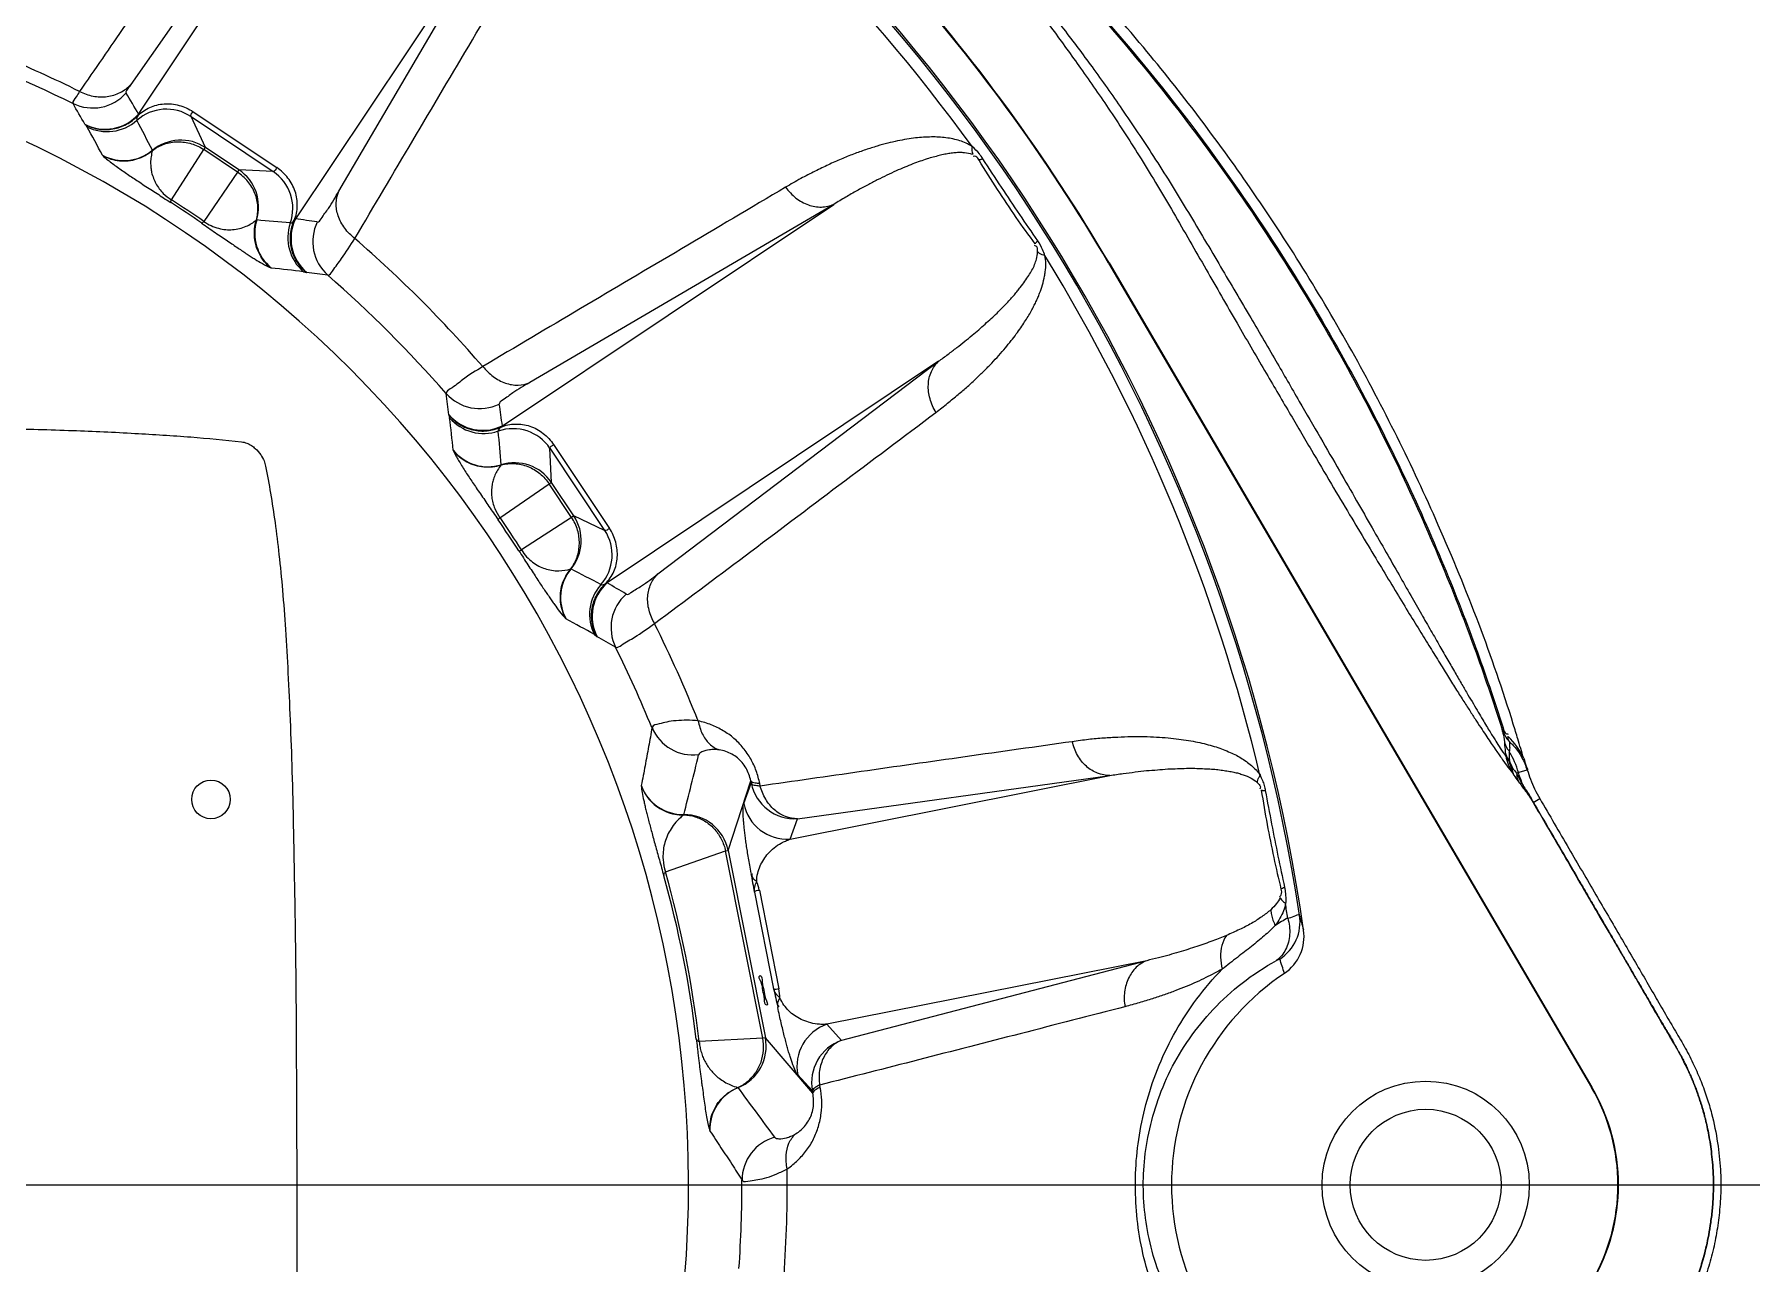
# Model space of a CAD drawing. Header units: millimetres. Extents: x 100 to 940, y 100 to 694.
# Drawn here: x 367.233 to 368.266, y 537.411 to 538.15 of the extents above; entities that cross this region are included whole.
import ezdxf

# ---------------------------------------------------------------- set-up
doc = ezdxf.new("R2010")
doc.units = ezdxf.units.MM
doc.linetypes.add('CENTER', pattern=[2, 1.25, -0.25, 0.25, -0.25])
doc.layers.add('CL', color=1, linetype='CENTER', lineweight=9)
doc.layers.add('OUTLINE', color=6, linetype='Continuous', lineweight=9)

msp = doc.modelspace()

# ---------------------------------------------------------------- linework, layer by layer
at = {"color": 9, "linetype": 'Continuous'}
for p, q in [((367.2958, 538.1019), (367.43, 538.3027)), ((367.376, 538.2409), (367.2911, 538.1196)), ((367.5232, 538.2381), (367.3901, 538.0389)), ((367.4162, 538.0555), (367.5232, 538.2381)), ((367.2958, 538.1019), (367.2953, 538.1009)), ((367.336, 538.0818), (367.3273, 538.1004)), ((367.3273, 538.1004), (367.3767, 538.0674)), ((367.3285, 538.1033), (367.3789, 538.0697)), ((367.2635, 538.0958), (367.2637, 538.0955)), ((367.2637, 538.0955), (367.264, 538.0951)), ((367.264, 538.0951), (367.2642, 538.0948)), ((367.3041, 538.0801), (367.3041, 538.08)), ((367.3155, 538.0504), (367.3351, 538.0805)), ((367.3351, 538.0805), (367.336, 538.0818)), ((367.3552, 538.067), (367.3351, 538.0805)), ((367.3561, 538.0684), (367.336, 538.0818)), ((367.3552, 538.067), (367.335, 538.0374)), ((367.3561, 538.0684), (367.3552, 538.067)), ((367.3767, 538.0674), (367.3561, 538.0684)), ((367.5145, 537.9145), (367.7137, 538.0476)), ((367.7137, 538.0476), (367.5311, 537.9406)), ((367.3666, 538.0382), (367.3668, 538.0382)), ((367.3894, 538.0381), (367.3901, 538.0389)), ((367.396, 538.0069), (367.3965, 538.0067)), ((367.3965, 538.0067), (367.3968, 538.0067)), ((367.879, 538.0123), (368.1694, 537.5169)), ((367.7767, 537.9533), (367.5775, 537.8201)), ((367.608, 537.8255), (367.7767, 537.9533)), ((367.4823, 537.9212), (367.4824, 537.9209)), ((367.4824, 537.9209), (367.4825, 537.9203)), ((367.4825, 537.9203), (367.4826, 537.92)), ((367.5145, 537.9145), (367.5137, 537.9138)), ((367.5431, 537.901), (367.576, 537.8517)), ((367.544, 537.8805), (367.5431, 537.901)), ((367.5453, 537.9032), (367.5789, 537.8529)), ((367.5138, 537.8911), (367.5138, 537.891)), ((367.513, 537.8593), (367.5427, 537.8796)), ((367.5427, 537.8796), (367.544, 537.8805)), ((367.5561, 537.8595), (367.5427, 537.8796)), ((367.5574, 537.8604), (367.544, 537.8805)), ((367.5561, 537.8595), (367.526, 537.8399)), ((367.5574, 537.8604), (367.5561, 537.8595)), ((367.576, 537.8517), (367.5574, 537.8604)), ((367.5556, 537.8285), (367.5557, 537.8285)), ((367.5765, 537.8197), (367.5775, 537.8201)), ((367.5707, 537.7883), (367.5711, 537.788)), ((367.5711, 537.788), (367.5714, 537.7878)), ((368.1153, 537.7327), (368.1161, 537.733)), ((368.1177, 537.7169), (368.1178, 537.716)), ((367.6875, 537.6661), (367.8798, 537.7044)), ((367.692, 537.6784), (367.8798, 537.7044)), ((368.1199, 537.7132), (368.1199, 537.7126)), ((368.1211, 537.7098), (368.1217, 537.709)), ((368.1219, 537.7059), (368.1227, 537.7046)), ((368.1305, 537.7076), (368.1242, 537.7058)), ((367.6503, 537.6594), (367.6638, 537.7012)), ((367.6596, 537.6875), (367.664, 537.6998)), ((367.664, 537.6998), (367.6638, 537.7012)), ((367.6694, 537.6982), (367.6692, 537.6995)), ((368.1342, 537.6881), (368.1382, 537.6905)), ((367.6236, 537.6809), (367.6236, 537.6807)), ((367.6875, 537.6661), (367.692, 537.6784)), ((367.6126, 537.6464), (367.6487, 537.6591)), ((367.6487, 537.6591), (367.6503, 537.6594)), ((367.6711, 537.5465), (367.6487, 537.6591)), ((367.6503, 537.6594), (367.6726, 537.5468)), ((367.6661, 537.6343), (367.6776, 537.5761)), ((367.669, 537.6355), (367.6808, 537.5761)), ((367.9019, 537.5931), (367.7096, 537.5549)), ((367.9019, 537.5931), (367.7184, 537.5452)), ((367.7184, 537.5452), (367.7096, 537.5549)), ((367.6711, 537.5465), (367.6329, 537.5445)), ((367.6726, 537.5468), (367.6711, 537.5465)), ((367.7011, 537.5134), (367.6726, 537.5468)), ((367.7009, 537.5148), (367.6921, 537.5244)), ((367.7055, 537.517), (367.7052, 537.5183)), ((367.6561, 537.5169), (367.6562, 537.5168)), ((367.7011, 537.5134), (367.7009, 537.5148)), ((366.934, 537.4584), (367.4684, 537.4584))]:
    msp.add_line(p, q, dxfattribs=at)
at = {"color": 7, "linetype": 'Continuous'}
msp.add_line((367.8793, 538.0124), (368.1696, 537.517), dxfattribs=at)
at = {"color": 9, "linetype": 'Continuous'}
for points in [[(367.2642, 538.0948), (367.2643, 538.0946), (367.2644, 538.0945), (367.2645, 538.0944), (367.2646, 538.0942)], [(367.2741, 538.0771), (367.2741, 538.0771), (367.2741, 538.0771), (367.2741, 538.077), (367.2742, 538.077), (367.2742, 538.077), (367.2742, 538.0769)], [(367.8034, 538.075), (367.8031, 538.0749), (367.8029, 538.0748), (367.8026, 538.0747), (367.8023, 538.0746), (367.8021, 538.0745), (367.8018, 538.0744), (367.8016, 538.0743), (367.8014, 538.0743), (367.8011, 538.0742)], [(367.315, 538.0488), (367.315, 538.0489), (367.315, 538.049), (367.315, 538.0491), (367.315, 538.0492), (367.3151, 538.0494), (367.3152, 538.0496), (367.3153, 538.0498), (367.3154, 538.0501), (367.3155, 538.0504)], [(367.3337, 538.0363), (367.3338, 538.0363), (367.3339, 538.0364), (367.334, 538.0364), (367.3341, 538.0365), (367.3342, 538.0366), (367.3344, 538.0368), (367.3346, 538.037), (367.3348, 538.0372), (367.335, 538.0374)], [(367.8364, 538.0257), (367.8361, 538.0255), (367.8359, 538.0252), (367.8358, 538.025), (367.8356, 538.0248), (367.8354, 538.0246), (367.8352, 538.0244), (367.8351, 538.0242), (367.8349, 538.024), (367.8348, 538.0239)], [(367.3753, 538.0094), (367.3753, 538.0094), (367.3754, 538.0094), (367.3754, 538.0094), (367.3754, 538.0094), (367.3755, 538.0093), (367.3755, 538.0093)], [(367.395, 538.0071), (367.3951, 538.0071), (367.3953, 538.007), (367.3955, 538.007), (367.3956, 538.007), (367.396, 538.0069)], [(367.4826, 537.92), (367.4826, 537.9198), (367.4827, 537.9197), (367.4827, 537.9195), (367.4827, 537.9194)], [(367.485, 537.8999), (367.485, 537.8999), (367.485, 537.8998), (367.485, 537.8998), (367.485, 537.8998), (367.485, 537.8997), (367.485, 537.8997)], [(367.5119, 537.8581), (367.5119, 537.8582), (367.512, 537.8582), (367.512, 537.8583), (367.5121, 537.8585), (367.5123, 537.8586), (367.5124, 537.8588), (367.5126, 537.8589), (367.5128, 537.8591), (367.513, 537.8593)], [(367.5244, 537.8394), (367.5245, 537.8394), (367.5246, 537.8394), (367.5247, 537.8394), (367.5249, 537.8394), (367.525, 537.8395), (367.5252, 537.8396), (367.5255, 537.8397), (367.5257, 537.8398), (367.526, 537.8399)], [(367.5526, 537.7986), (367.5526, 537.7986), (367.5526, 537.7985), (367.5527, 537.7985), (367.5527, 537.7985), (367.5527, 537.7985), (367.5527, 537.7985)], [(367.5699, 537.7889), (367.57, 537.7889), (367.5701, 537.7888), (367.5703, 537.7887), (367.5704, 537.7886), (367.5707, 537.7883)], [(367.598, 537.6984), (367.598, 537.6984), (367.598, 537.6984), (367.598, 537.6983), (367.598, 537.6983), (367.598, 537.6982), (367.598, 537.6982)], [(367.9708, 537.6955), (367.971, 537.6955), (367.9713, 537.6955), (367.9715, 537.6954), (367.9718, 537.6954), (367.972, 537.6954), (367.9723, 537.6954), (367.9726, 537.6954), (367.9729, 537.6954), (367.9732, 537.6953)], [(367.6115, 537.6442), (367.6115, 537.6444), (367.6115, 537.6446), (367.6116, 537.6448), (367.6117, 537.6451), (367.6118, 537.6453), (367.612, 537.6456), (367.6122, 537.6458), (367.6124, 537.6461), (367.6126, 537.6464)], [(367.9826, 537.6361), (367.9828, 537.6362), (367.983, 537.6364), (367.9832, 537.6365), (367.9835, 537.6366), (367.9837, 537.6367), (367.9839, 537.6368), (367.9842, 537.637), (367.9845, 537.6371), (367.9848, 537.6372)], [(367.9799, 537.5932), (367.9803, 537.5935), (367.9806, 537.5936), (367.9809, 537.5938), (367.9812, 537.5939), (367.9814, 537.594), (367.9816, 537.5941), (367.9817, 537.5941), (367.9818, 537.5941), (367.9819, 537.5941)], [(367.631, 537.5461), (367.6311, 537.5459), (367.6312, 537.5457), (367.6314, 537.5455), (367.6315, 537.5453), (367.6317, 537.5451), (367.632, 537.545), (367.6323, 537.5448), (367.6326, 537.5446), (367.6329, 537.5445)], [(367.6392, 537.491), (367.6392, 537.4909), (367.6392, 537.4909), (367.6392, 537.4908), (367.6392, 537.4908), (367.6393, 537.4908), (367.6393, 537.4907)]]:
    msp.add_lwpolyline(points, dxfattribs=at)
for centre, radius in [((367.3393, 537.69), 0.0116), ((368.0696, 537.4584), 0.0623), ((368.0696, 537.4584), 0.0454)]:
    msp.add_circle(centre, radius, dxfattribs=at)
for centre, radius, start, end in [((366.934, 537.4584), 1.0721, 8.6965, 56.292), ((366.934, 537.4584), 1.0732, 8.2014, 55.9162), ((366.934, 537.4584), 1.0648, 35.8707, 54.1293), ((366.934, 537.4584), 1.0953, 30.3738, 41.9879), ((366.934, 537.4584), 0.7253, 63.616, 67.6153), ((366.934, 537.4584), 0.7336, 63.5983, 67.6479), ((367.2682, 538.1322), 0.0267, 243.7227, 318.6378), ((366.3639, 537.59), 1.032, 29.347, 30.1416), ((366.3725, 537.5623), 1.0694, 30.3011, 31.0879), ((367.2757, 538.1195), 0.0267, 242.7749, 318.6354), ((367.2769, 538.118), 0.0267, 242.6393, 311.8319), ((367.3125, 538.0781), 0.0267, 56.3647, 131.8144), ((365.3621, 537.0787), 2.185, 27.2778, 27.8105), ((366.934, 537.4584), 0.6924, 274.0885, 66.6837), ((366.3792, 537.5909), 1.0185, 28.518, 29.6208), ((367.3212, 538.0595), 0.0267, 56.3637, 129.8991), ((367.2869, 538.1006), 0.0267, 241.3136, 309.9128), ((367.3412, 538.0462), 0.0267, 342.6009, 56.1364), ((367.3618, 538.0452), 0.0267, 340.6856, 56.1353), ((366.9666, 537.5071), 0.6441, 55.248, 57.252), ((366.9527, 537.4863), 0.6707, 55.2511, 57.2489), ((367.3923, 538.0302), 0.0267, 162.5873, 231.1878), ((367.1826, 535.8363), 2.2096, 84.6925, 85.2192), ((367.4122, 538.0275), 0.0267, 160.6669, 229.8605), ((367.4141, 538.0271), 0.0267, 153.8646, 229.7252), ((367.245, 536.9797), 1.0691, 81.4906, 82.199), ((367.4272, 538.0252), 0.0267, 153.8641, 228.8722), ((366.934, 537.4584), 0.7518, 40.8502, 49.1498), ((366.934, 537.4584), 1.0648, 13.3713, 31.6293), ((367.2677, 536.9871), 1.0279, 82.8842, 83.9769), ((367.2738, 536.9822), 1.0318, 82.4377, 83.1531), ((366.934, 537.4584), 0.7245, 41.0216, 48.9784), ((367.5008, 537.9516), 0.0267, 221.1285, 296.1376), ((366.4579, 537.7982), 1.0318, 6.8469, 7.5623), ((367.5027, 537.9385), 0.0267, 220.2749, 296.1354), ((366.4553, 537.7694), 1.0691, 7.801, 8.5094), ((366.4721, 537.7931), 1.0185, 6.018, 7.1208), ((367.5032, 537.9366), 0.0267, 220.1393, 289.3319), ((367.5209, 537.8861), 0.0267, 33.8647, 109.3144), ((365.3364, 537.7091), 2.185, 4.7778, 5.3105), ((367.5058, 537.9166), 0.0267, 218.8136, 287.4128), ((367.5218, 537.8656), 0.0267, 33.8637, 107.3991), ((366.962, 537.4771), 0.6707, 32.7511, 34.7489), ((367.5352, 537.8456), 0.0267, 320.1009, 33.6364), ((366.9827, 537.4909), 0.6441, 32.748, 34.752), ((367.5538, 537.8369), 0.0267, 318.1856, 33.6353), ((367.5762, 537.8113), 0.0267, 140.0873, 208.6878), ((366.5429, 535.8647), 2.2096, 62.1925, 62.7192), ((367.5936, 537.8012), 0.0267, 138.1669, 207.3605), ((367.5952, 537.8001), 0.0267, 131.3646, 207.2252), ((367.0381, 536.8971), 1.0691, 58.9906, 59.699), ((367.6065, 537.7933), 0.0267, 131.3641, 206.3722), ((367.0619, 536.8954), 1.0279, 60.3842, 61.4769), ((367.0657, 536.8885), 1.0318, 59.9377, 60.6531), ((366.934, 537.4584), 0.7518, 21.7601, 26.6498), ((366.934, 537.4584), 0.7245, 22.2854, 26.4784), ((367.6292, 537.7434), 0.0267, 202.3994, 277.0866), ((368.0894, 537.6963), 0.0433, 25.3154, 46.6484), ((368.0958, 537.698), 0.036, 45.8905, 47.9479), ((364.7562, 538.4102), 2.9587, 345.7284, 346.4463), ((368.0779, 537.6926), 0.0468, 20.5392, 26.1533), ((367.6231, 537.7076), 0.0267, 199.9914, 271.0359), ((367.6903, 537.7051), 0.0267, 191.368, 273.6186), ((368.1481, 537.7051), 0.0211, 198.521, 208.0643), ((367.6858, 537.6928), 0.0267, 191.3679, 273.6186), ((367.624, 537.6541), 0.0267, 11.3791, 91.0115), ((366.9915, 537.4698), 0.6441, 6.7949, 15.7051), ((366.9669, 537.465), 0.6707, 6.809, 15.6909), ((371.7121, 538.3764), 4.1136, 190.2337, 190.3938), ((367.6409, 537.6299), 0.0286, 11.2442, 22.2028), ((366.934, 537.4584), 1.0648, 8.6598, 9.1293), ((368.077, 537.4626), 0.1804, 120.0276, 122.8213), ((367.9674, 537.6165), 0.0267, 302.819, 8.6499), ((367.0592, 537.3564), 0.9712, 15.2284, 15.7793), ((366.0979, 536.9731), 1.9837, 17.9822, 18.244), ((368.0696, 537.4584), 0.1528, 123.7609, 236.2391), ((371.6829, 538.4352), 4.0963, 192.1057, 192.2665), ((367.6527, 537.5705), 0.0286, 0.2972, 11.2558), ((367.7183, 537.5296), 0.0267, 108.8814, 191.1321), ((367.6464, 537.5417), 0.0267, 291.4885, 11.1209), ((367.7271, 537.5199), 0.0267, 108.8813, 191.132), ((367.666, 537.4919), 0.0267, 111.464, 182.5087), ((365.2862, 535.7457), 2.9587, 36.0537, 36.7716), ((368.0696, 537.4584), 0.1156, 329.6262, 30.3738), ((367.6853, 537.4612), 0.0267, 105.4132, 180.0991), ((366.934, 537.4584), 0.7518, 355.8502, 0.7399), ((366.934, 537.4584), 0.7245, 356.0216, 0.2146)]:
    msp.add_arc(centre, radius, start, end, dxfattribs=at)
at = {"color": 7, "linetype": 'Continuous'}
for centre, radius, start, end in [((366.934, 537.4584), 1.0956, 30.3738, 41.9869), ((368.1383, 537.7131), 0.00885, 212.1591, 215.9755), ((367.9698, 537.6077), 0.0267, 303.7892, 8.2269), ((368.0696, 537.4584), 0.1159, 329.6262, 30.3738)]:
    msp.add_arc(centre, radius, start, end, dxfattribs=at)
at = {"color": 9, "linetype": 'Continuous'}
for points, start_tangent, end_tangent in [([(367.746, 538.2733), (367.7563, 538.2628), (367.7675, 538.2513), (367.7794, 538.2387), (367.7922, 538.2247), (367.8058, 538.2094), (367.8202, 538.1924), (367.8356, 538.1737), (367.8519, 538.153), (367.869, 538.1302), (367.887, 538.1048), (367.906, 538.0764), (367.9257, 538.0448), (367.9452, 538.012), (367.9634, 537.9811), (367.9795, 537.9536), (367.9936, 537.9292), (368.0063, 537.9073), (368.0178, 537.8874), (368.0281, 537.8695), (368.0374, 537.8532), (368.0459, 537.8384), (368.0536, 537.8249), (368.0606, 537.8126), (368.067, 537.8014), (368.0728, 537.7913), (368.0782, 537.782), (368.083, 537.7736), (368.0874, 537.766), (368.0914, 537.7591), (368.095, 537.7529), (368.0983, 537.7474), (368.1012, 537.7424), (368.1039, 537.7379), (368.1062, 537.734), (368.1083, 537.7306), (368.1101, 537.7276), (368.1117, 537.7251), (368.1144, 537.7208), (368.1178, 537.716)], (0.708291, -0.70592), (0.598403, -0.801195)), ([(367.7443, 538.2716), (367.7512, 538.2644), (367.7621, 538.2527), (367.7739, 538.2398), (367.7865, 538.2257), (367.7999, 538.21), (367.8141, 538.1928), (367.8293, 538.1738), (367.8453, 538.1527), (367.8621, 538.1294), (367.8799, 538.1037), (367.8985, 538.0749), (367.9179, 538.0426), (367.9376, 538.0085), (367.9562, 537.9762), (367.9728, 537.9477), (367.9876, 537.9225), (368.0009, 537.8999), (368.0129, 537.8795), (368.0239, 537.8611), (368.0339, 537.8444), (368.043, 537.8293), (368.0513, 537.8156), (368.0589, 537.803), (368.0659, 537.7917), (368.0723, 537.7813), (368.0781, 537.7719), (368.0834, 537.7634), (368.0882, 537.7557), (368.0926, 537.7488), (368.0966, 537.7426), (368.1002, 537.737), (368.1035, 537.732), (368.1064, 537.7276), (368.109, 537.7237), (368.1113, 537.7203), (368.1133, 537.7174), (368.1151, 537.7149), (368.1182, 537.7106), (368.1219, 537.7059)], (0.693821, -0.720148), (0.66531, -0.746567)), ([(367.3447, 538.2371), (367.3159, 538.1957), (367.2877, 538.1552), (367.2603, 538.1155)], (-0.570577, -0.821244), (-0.569735, -0.821829)), ([(367.8115, 538.2267), (367.8814, 538.1524), (367.9386, 538.0806), (367.9849, 538.0128), (368.0226, 537.9491), (368.0534, 537.8892), (368.0784, 537.8333), (368.0988, 537.7813), (368.1153, 537.7327)], (0.716492, -0.697595), (0.302729, -0.953077)), ([(367.812, 538.2273), (367.882, 538.1529), (367.9393, 538.0811), (367.9856, 538.0132), (368.0233, 537.9495), (368.0541, 537.8896), (368.0792, 537.8336), (368.0996, 537.7816), (368.1161, 537.733)], (0.716484, -0.697604), (0.302729, -0.953077)), ([(367.4258, 538.0271), (367.4606, 538.0859), (367.4965, 538.1465), (367.5335, 538.2092)], (0.50975, 0.860323), (0.508514, 0.861054)), ([(367.2603, 538.1155), (367.2684, 538.1127), (367.2769, 538.1124), (367.2847, 538.1148), (367.2911, 538.1196)], (0.883364, -0.468687), (0.678391, 0.734701)), ([(367.2911, 538.1196), (367.2896, 538.1174), (367.2883, 538.1145)], (-0.573614, -0.819126), (0.51635, -0.856378)), ([(367.2603, 538.1155), (367.2583, 538.1123), (367.2564, 538.1082)], (-0.533671, -0.845692), (0.345771, -0.938319)), ([(367.2953, 538.1009), (367.3025, 538.1058), (367.3111, 538.108), (367.3201, 538.1071), (367.3285, 538.1033)], (0.704287, 0.709916), (0.83147, -0.55557)), ([(367.2637, 538.0955), (367.2718, 538.0928), (367.2804, 538.0929), (367.2885, 538.0957), (367.2953, 538.1009)], (0.888966, -0.457973), (0.686654, 0.726985)), ([(367.2953, 538.1009), (367.2947, 538.0981)], (-0.412268, -0.911063), (0.465607, -0.884991)), ([(367.3273, 538.1004), (367.3285, 538.1033)], (-0.58207, 0.813138), (0.555689, 0.83139)), ([(367.7969, 538.0824), (367.7933, 538.0844), (367.7895, 538.0858), (367.7854, 538.0869), (367.7812, 538.0876), (367.7769, 538.088), (367.7724, 538.0881), (367.7677, 538.0879), (367.7629, 538.0875), (367.7577, 538.0868), (367.7521, 538.0857), (367.7462, 538.0844), (367.7398, 538.0826), (367.7329, 538.0804), (367.7256, 538.0778), (367.7182, 538.0748), (367.7105, 538.0714), (367.7025, 538.0675), (367.6939, 538.0631), (367.6848, 538.0579)], (-0.8382, 0.545363), (-0.861051, -0.508518)), ([(367.2742, 538.0769), (367.2843, 538.0738), (367.2948, 538.0749), (367.3041, 538.08)], (0.877663, -0.479279), (0.766186, 0.642618)), ([(367.2742, 538.0769), (367.2774, 538.0742), (367.2801, 538.0721), (367.2831, 538.07), (367.2861, 538.0678), (367.2892, 538.0657), (367.2923, 538.0636), (367.2956, 538.0615), (367.2992, 538.059), (367.3031, 538.0565), (367.3069, 538.0541), (367.3108, 538.0515), (367.315, 538.0488)], (0.702905, -0.711283), (0.84103, -0.540989)), ([(367.3041, 538.08), (367.3033, 538.0762), (367.303, 538.0728), (367.3032, 538.0696), (367.3036, 538.0668), (367.3048, 538.0632), (367.3062, 538.0601), (367.3082, 538.057), (367.3106, 538.0542), (367.3155, 538.0504)], (-0.280799, -0.959767), (0.849574, -0.527469)), ([(367.3041, 538.08), (367.3112, 538.0838), (367.3193, 538.0852), (367.3275, 538.084), (367.3351, 538.0805)], (0.789774, 0.613398), (0.832182, -0.554503)), ([(367.7971, 538.0775), (367.7923, 538.0786), (367.7896, 538.0787), (367.7867, 538.0786), (367.7836, 538.0782), (367.7805, 538.0777), (367.7771, 538.0769), (367.7736, 538.076), (367.7698, 538.0749), (367.7657, 538.0735), (367.7612, 538.0719), (367.7564, 538.0699), (367.7512, 538.0677), (367.7457, 538.0651), (367.7399, 538.0623), (367.734, 538.0592), (367.7277, 538.0558), (367.7209, 538.0519), (367.7137, 538.0476)], (-0.921749, 0.387787), (-0.85111, -0.524988)), ([(367.7969, 538.0824), (367.7969, 538.079), (367.7974, 538.0777)], (-0.094072, -0.995565), (0.511803, -0.859103)), ([(367.8034, 538.075), (367.8013, 538.0779), (367.7969, 538.0824)], (-0.541307, 0.840825), (-0.752275, 0.65885)), ([(367.8011, 538.0742), (367.7992, 538.0763), (367.7975, 538.0764)], (-0.478144, 0.878281), (-0.952131, -0.305691)), ([(367.3666, 538.0382), (367.3675, 538.0462), (367.3657, 538.0542), (367.3615, 538.0614), (367.3552, 538.067)], (0.264473, 0.964393), (-0.830756, 0.556637)), ([(367.3789, 538.0697), (367.3767, 538.0674)], (-0.555452, -0.831549), (-0.97399, 0.226589)), ([(367.3894, 538.0381), (367.3912, 538.0466), (367.3899, 538.0553), (367.3856, 538.0634), (367.3789, 538.0697)], (0.386358, 0.922349), (-0.83147, 0.55557)), ([(367.8348, 538.0239), (367.8235, 538.0398), (367.8122, 538.0566), (367.8011, 538.0742)], (-0.593137, 0.805102), (-0.516751, 0.856136)), ([(367.8364, 538.0257), (367.8256, 538.0415), (367.8146, 538.0579), (367.8034, 538.075)], (-0.569909, 0.821708), (-0.541007, 0.841018)), ([(367.4032, 538.037), (367.4055, 538.0389), (367.4099, 538.0452), (367.4162, 538.0555)], (0.989544, -0.144233), (0.505408, 0.86288)), ([(367.4258, 538.0271), (367.4197, 538.0333), (367.4158, 538.0407), (367.4146, 538.0483), (367.4162, 538.0555)], (-0.794806, 0.606864), (0.407785, 0.913078)), ([(367.6848, 538.0579), (367.6221, 538.0208), (367.5615, 537.985), (367.5028, 537.9502)], (-0.861054, -0.508514), (-0.860323, -0.50975)), ([(367.6848, 538.0579), (367.691, 538.0514), (367.6985, 538.0473), (367.7063, 538.046), (367.7137, 538.0476)], (0.586145, -0.810206), (0.91298, 0.408004)), ([(367.3337, 538.0363), (367.3379, 538.0334), (367.3419, 538.0306), (367.3457, 538.028), (367.3493, 538.0256), (367.3526, 538.0234), (367.3556, 538.0213), (367.3584, 538.0195), (367.361, 538.0177), (367.3635, 538.0161), (367.3659, 538.0146), (367.3702, 538.012), (367.3753, 538.0094)], (0.822027, -0.569449), (0.926158, -0.377136)), ([(367.335, 538.0374), (367.3394, 538.0348), (367.3439, 538.0332), (367.3482, 538.0324), (367.3523, 538.0324), (367.3564, 538.0331), (367.3605, 538.0344), (367.3666, 538.0382)], (0.813025, -0.582229), (0.779245, 0.626719)), ([(367.3753, 538.0094), (367.3686, 538.0175), (367.3655, 538.0277), (367.3666, 538.0382)], (-0.778653, 0.627455), (0.300498, 0.953782)), ([(367.3965, 538.0067), (367.3909, 538.0133), (367.3877, 538.0212), (367.3872, 538.0298), (367.3894, 538.0381)], (-0.763297, 0.646048), (0.408896, 0.912581)), ([(367.387, 538.0364), (367.3894, 538.0381)], (0.995833, -0.091201), (0.683944, 0.729535)), ([(367.4096, 538.0051), (367.4124, 538.0075), (367.4178, 538.015), (367.4258, 538.0271)], (0.999281, -0.037921), (0.536172, 0.844108)), ([(367.8407, 538.0168), (367.8393, 538.0204), (367.8364, 538.0257)], (-0.321102, 0.947045), (-0.569296, 0.822133)), ([(367.7752, 537.9226), (367.7822, 537.9281), (367.7885, 537.9333), (367.7942, 537.9382), (367.7994, 537.943), (367.8042, 537.9476), (367.8087, 537.9522), (367.813, 537.9568), (367.8169, 537.9614), (367.8204, 537.9657), (367.8235, 537.9697), (367.8262, 537.9735), (367.8285, 537.977), (367.8306, 537.9803), (367.8324, 537.9834), (367.8339, 537.9863), (367.8353, 537.989), (367.8365, 537.9916), (367.8375, 537.9942), (367.8392, 537.9992), (367.8405, 538.0045), (367.8409, 538.0071), (367.8412, 538.0121), (367.8407, 538.0168)], (0.799315, 0.600912), (-0.18575, 0.982597)), ([(367.7767, 537.9533), (367.7825, 537.9575), (367.7877, 537.9615), (367.7925, 537.9653), (367.7969, 537.9689), (367.8009, 537.9723), (367.8047, 537.9757), (367.8084, 537.9791), (367.8119, 537.9823), (367.8149, 537.9854), (367.8177, 537.9882), (367.8201, 537.9909), (367.8223, 537.9933), (367.8242, 537.9956), (367.8259, 537.9977), (367.8287, 538.0015), (367.831, 538.0049), (367.8329, 538.0081), (367.8345, 538.0114), (367.8356, 538.0147), (367.8363, 538.0189)], (0.81073, 0.585421), (-0.006634, 0.999978)), ([(367.8363, 538.0189), (367.8358, 538.022), (367.8345, 538.0228)], (-0.00657, 0.999978), (-0.970554, 0.240883)), ([(367.8407, 538.0168), (367.8375, 538.0181), (367.8365, 538.0191)], (-0.955818, 0.29396), (-0.597785, 0.801657)), ([(367.7752, 537.9226), (367.7716, 537.9308), (367.7706, 537.9393), (367.7724, 537.9471), (367.7767, 537.9533)], (-0.524224, 0.85158), (0.72633, 0.687346)), ([(367.5028, 537.9502), (367.4906, 537.9422), (367.4832, 537.9367), (367.4807, 537.934)], (-0.844108, -0.536172), (0.037921, -0.999281)), ([(367.5028, 537.9502), (367.509, 537.9441), (367.5163, 537.9402), (367.5239, 537.939), (367.5311, 537.9406)], (0.606859, -0.79481), (0.91309, 0.407758)), ([(367.5311, 537.9406), (367.5208, 537.9343), (367.5146, 537.9299), (367.5126, 537.9275)], (-0.86288, -0.505408), (0.144236, -0.989543)), ([(367.4824, 537.9209), (367.4889, 537.9153), (367.4968, 537.9121), (367.5054, 537.9115), (367.5137, 537.9138)], (0.646039, -0.763304), (0.91259, 0.408875)), ([(367.606, 537.7957), (367.6604, 537.8364), (367.7168, 537.8788), (367.7752, 537.9226)], (0.800179, 0.599761), (0.799316, 0.60091)), ([(367.1684, 537.9139), (367.2147, 537.9129), (367.2562, 537.9117), (367.2936, 537.91), (367.3272, 537.9078), (367.3576, 537.9049)], (0.999862, -0.016606), (0.993292, -0.115632)), ([(367.5137, 537.9138), (367.512, 537.9114)], (-0.729534, -0.683944), (0.091494, -0.995806)), ([(367.5137, 537.9138), (367.5222, 537.9156), (367.531, 537.9143), (367.539, 537.91), (367.5453, 537.9032)], (0.922349, 0.386358), (0.55557, -0.83147)), ([(367.3576, 537.9049), (367.3608, 537.9041), (367.3636, 537.9027), (367.3659, 537.9009), (367.3692, 537.8971), (367.3712, 537.8934), (367.3721, 537.8902)], (0.993226, -0.116201), (0.198835, -0.980033)), ([(367.5431, 537.901), (367.5453, 537.9032)], (-0.226588, 0.973991), (0.831549, 0.555451)), ([(367.3721, 537.8902), (367.3751, 537.8741), (367.3778, 537.8565), (367.3802, 537.8371), (367.3823, 537.8157), (367.3841, 537.7921), (367.3856, 537.766), (367.3869, 537.7376), (367.388, 537.7068), (367.3888, 537.6734), (367.3895, 537.6371), (367.3901, 537.5978), (367.3905, 537.5553), (367.3907, 537.5094), (367.3909, 537.4598), (367.3909, 537.4062), (367.3907, 537.3481), (367.3903, 537.2846), (367.3894, 537.2213), (367.3882, 537.1655), (367.3865, 537.1162), (367.384, 537.073), (367.3805, 537.0349)], (0.198836, -0.980033), (-0.115632, -0.993292)), ([(367.485, 537.8997), (367.4869, 537.8959), (367.4886, 537.893), (367.4905, 537.8898), (367.4925, 537.8867), (367.4945, 537.8836), (367.4966, 537.8805), (367.4988, 537.8772), (367.5013, 537.8736), (367.5039, 537.8698), (367.5064, 537.866), (367.5091, 537.8622), (367.5119, 537.8581)], (0.377204, -0.92613), (0.569983, -0.821657)), ([(367.485, 537.8997), (367.4932, 537.8929), (367.5033, 537.8899), (367.5138, 537.891)], (0.627443, -0.778663), (0.953783, 0.300495)), ([(367.5138, 537.891), (367.5116, 537.8879), (367.51, 537.8848), (367.509, 537.8818), (367.5083, 537.879), (367.508, 537.8753), (367.5081, 537.8718), (367.5088, 537.8683), (367.51, 537.8648), (367.513, 537.8593)], (-0.626711, -0.779252), (0.58305, -0.812436)), ([(367.5138, 537.891), (367.5218, 537.8918), (367.5298, 537.8901), (367.537, 537.8858), (367.5427, 537.8796)], (0.964393, 0.264473), (0.556637, -0.830756)), ([(367.5556, 537.8285), (367.5594, 537.8356), (367.5608, 537.8437), (367.5597, 537.8519), (367.5561, 537.8595)], (0.613398, 0.789774), (-0.554503, 0.832182)), ([(367.5789, 537.8529), (367.576, 537.8517)], (-0.83139, -0.555689), (-0.813138, 0.582071)), ([(367.5765, 537.8197), (367.5815, 537.8269), (367.5836, 537.8355), (367.5827, 537.8445), (367.5789, 537.8529)], (0.709916, 0.704287), (-0.55557, 0.83147)), ([(367.5244, 537.8394), (367.5272, 537.8351), (367.5298, 537.831), (367.5324, 537.8271), (367.5347, 537.8235), (367.5369, 537.8202), (367.5389, 537.8172), (367.5408, 537.8144), (367.5426, 537.8118), (367.5442, 537.8093), (367.5458, 537.8071), (367.5488, 537.803), (367.5526, 537.7986)], (0.541535, -0.840678), (0.711335, -0.702853)), ([(367.526, 537.8399), (367.5291, 537.8358), (367.5327, 537.8326), (367.5364, 537.8302), (367.5401, 537.8287), (367.5441, 537.8277), (367.5484, 537.8274), (367.5556, 537.8285)], (0.528327, -0.849041), (0.959764, 0.280808)), ([(367.5526, 537.7986), (367.5495, 537.8087), (367.5505, 537.8192), (367.5556, 537.8285)], (-0.479265, 0.87767), (0.642621, 0.766184)), ([(367.5711, 537.788), (367.5685, 537.7962), (367.5685, 537.8048), (367.5713, 537.8129), (367.5765, 537.8197)], (-0.457962, 0.888972), (0.727, 0.686637)), ([(367.5737, 537.8191), (367.5765, 537.8197)], (0.885128, -0.465347), (0.911062, 0.412269)), ([(367.5889, 537.8134), (367.5918, 537.8143), (367.5982, 537.8184), (367.608, 537.8255)], (0.859024, -0.511936), (0.797146, 0.603786)), ([(367.606, 537.7957), (367.6027, 537.8037), (367.6019, 537.812), (367.6038, 537.8195), (367.608, 537.8255)], (-0.502068, 0.864828), (0.726164, 0.687521)), ([(367.5826, 537.7815), (367.5861, 537.7827), (367.594, 537.7875), (367.606, 537.7957)], (0.908703, -0.417442), (0.818385, 0.57467)), ([(367.6323, 537.7372), (367.6253, 537.7376), (367.6189, 537.7373), (367.6133, 537.7365), (367.6088, 537.7354), (367.6045, 537.7332)], (-0.992003, 0.126214), (-0.257574, -0.966259)), ([(367.6692, 537.6995), (367.6671, 537.7072), (367.6638, 537.7143), (367.6593, 537.7209), (367.6537, 537.7267), (367.6472, 537.7313), (367.6401, 537.7348), (367.6323, 537.7372)], (-0.186693, 0.982418), (-0.97743, 0.211261)), ([(367.6323, 537.7372), (367.6347, 537.7294), (367.639, 537.7234), (367.6449, 537.7198)], (0.155011, -0.987913), (0.940189, -0.340654)), ([(367.6045, 537.7332), (367.6024, 537.7218), (367.6003, 537.7102), (367.598, 537.6984)], (-0.170779, -0.985309), (-0.198362, -0.980129)), ([(367.6694, 537.6982), (367.7302, 537.7069), (367.7927, 537.7158), (367.8571, 537.7249)], (0.989936, 0.141516), (0.99011, 0.140294)), ([(367.8571, 537.7249), (367.8669, 537.7262), (367.876, 537.727), (367.8845, 537.7275), (367.8926, 537.7278), (367.9004, 537.7278), (367.9078, 537.7275), (367.9147, 537.727), (367.9211, 537.7263), (367.927, 537.7254), (367.9325, 537.7244), (367.9377, 537.7232), (367.9425, 537.7219), (367.9469, 537.7204), (367.951, 537.7187), (367.9549, 537.717), (367.9584, 537.715), (367.9618, 537.7128), (367.9648, 537.7104), (367.9676, 537.7077), (367.97, 537.7047)], (0.99011, 0.140295), (0.562841, -0.826566)), ([(367.8798, 537.7044), (367.8724, 537.7057), (367.8656, 537.7099), (367.8603, 537.7166), (367.8571, 537.7249)], (-0.99962, -0.027566), (-0.231476, 0.972841)), ([(368.1153, 537.7327), (368.116, 537.7299), (368.1169, 537.7247)], (0.235222, -0.971942), (0.041701, -0.99913)), ([(368.1153, 537.7327), (368.1173, 537.7283), (368.1199, 537.7248)], (0.305254, -0.952271), (0.69691, -0.717159)), ([(368.1161, 537.733), (368.1174, 537.73), (368.1192, 537.7293)], (0.302723, -0.953079), (0.998498, -0.054789)), ([(368.1169, 537.7247), (368.1173, 537.72), (368.1177, 537.7169)], (0.041536, -0.999137), (0.142364, -0.989814)), ([(368.1169, 537.7247), (368.1187, 537.7205), (368.1202, 537.7189)], (0.315112, -0.949054), (0.779533, -0.626362)), ([(368.1199, 537.7248), (368.1191, 537.7278)], (-0.5093, 0.860589), (0.007199, 0.999974)), ([(368.1199, 537.7248), (368.1201, 537.7217), (368.1199, 537.7186)], (0.057704, -0.998334), (-0.193168, -0.981166)), ([(367.6449, 537.7198), (367.6418, 537.72), (367.639, 537.7198), (367.6345, 537.7186), (367.6325, 537.7168)], (-0.987758, 0.155997), (-0.234186, -0.972192)), ([(367.6638, 537.7012), (367.6627, 537.7051), (367.661, 537.7088), (367.6587, 537.7121), (367.6558, 537.7149), (367.6525, 537.7172), (367.6488, 537.7188), (367.6449, 537.7198)], (-0.183489, 0.983022), (-0.987765, 0.155949)), ([(368.1177, 537.7169), (368.1199, 537.7132)], (0.406958, -0.913447), (0.621728, -0.783234)), ([(368.1178, 537.716), (368.1199, 537.7126)], (0.414695, -0.909961), (0.617609, -0.786485)), ([(368.1178, 537.716), (368.1192, 537.7112), (368.1205, 537.7085), (368.1219, 537.7059)], (0.201898, -0.979406), (0.516109, -0.856523)), ([(368.1199, 537.7186), (368.1198, 537.7154), (368.1201, 537.7133)], (-0.065973, -0.997821), (0.231991, -0.972718)), ([(368.1254, 537.7061), (368.1199, 537.7186)], (-0.280452, 0.959868), (-0.530403, 0.847746)), ([(368.1209, 537.7239), (368.1227, 537.722), (368.1252, 537.7188), (368.1274, 537.7152), (368.1292, 537.7115), (368.1305, 537.7076)], (0.717997, -0.696046), (0.275612, -0.961269)), ([(367.8798, 537.7044), (367.8877, 537.7056), (367.895, 537.7065), (367.9018, 537.7073), (367.9083, 537.7078), (367.9145, 537.7083), (367.9204, 537.7085), (367.9258, 537.7087), (367.9308, 537.7087), (367.9355, 537.7085), (367.9398, 537.7083), (367.9438, 537.708), (367.9475, 537.7075), (367.951, 537.707), (367.9542, 537.7064), (367.9571, 537.7057), (367.9598, 537.7048), (367.9646, 537.7028), (367.9683, 537.7001)], (0.987227, 0.159319), (0.701831, -0.712344)), ([(367.9683, 537.7001), (367.9692, 537.7031), (367.9702, 537.7044)], (0.183483, 0.983023), (0.720407, 0.693552)), ([(367.97, 537.7047), (367.9715, 537.7014), (367.9725, 537.6984), (367.9732, 537.6953)], (0.44295, -0.896546), (0.178304, -0.983975)), ([(368.1199, 537.7126), (368.1211, 537.7098)], (-0.042284, -0.999106), (0.625704, -0.78006)), ([(368.1219, 537.7059), (368.1211, 537.7098)], (-0.413218, 0.910632), (-0.014153, 0.9999)), ([(368.1217, 537.709), (368.1242, 537.7058)], (0.580226, -0.814456), (0.62811, -0.778125)), ([(368.1227, 537.7046), (368.1219, 537.7075), (368.1221, 537.7089)], (-0.424188, 0.905574), (0.362926, 0.931818)), ([(368.1227, 537.7046), (368.1251, 537.7011), (368.1262, 537.6997)], (0.549621, -0.835414), (0.644184, -0.764871)), ([(368.1242, 537.7058), (368.1267, 537.7009), (368.1282, 537.6984)], (0.443009, -0.896517), (0.508027, -0.861341)), ([(368.1262, 537.6997), (368.1246, 537.7037), (368.1246, 537.7057)], (-0.464509, 0.885568), (0.194779, 0.980847)), ([(368.1282, 537.6984), (368.1275, 537.7001), (368.1254, 537.7061)], (-0.385791, 0.922586), (-0.280452, 0.959868)), ([(367.598, 537.6982), (367.5985, 537.6942), (367.5995, 537.6894), (367.6001, 537.6866), (367.6008, 537.6837), (367.6016, 537.6807), (367.6024, 537.6775), (367.6033, 537.674), (367.6043, 537.6704), (367.6053, 537.6666), (367.6064, 537.6626), (367.6076, 537.6582), (367.6089, 537.6536), (367.6102, 537.6489), (367.6115, 537.6442)], (0.082534, -0.996588), (0.27021, -0.962801)), ([(367.598, 537.6982), (367.6037, 537.6889), (367.6128, 537.6827), (367.6236, 537.6807)], (0.342761, -0.939423), (0.99981, 0.019474)), ([(367.6692, 537.6995), (367.6665, 537.6998), (367.6638, 537.7012)], (-0.998739, 0.050208), (-0.350622, 0.936517)), ([(367.664, 537.6998), (367.6667, 537.6985), (367.6694, 537.6982)], (0.352848, -0.935681), (0.998897, -0.046964)), ([(367.692, 537.6784), (367.6847, 537.6797), (367.6781, 537.6837), (367.6728, 537.6902), (367.6694, 537.6982)], (-0.999644, -0.026698), (-0.253669, 0.967291)), ([(367.9683, 537.7001), (367.9702, 537.6976), (367.9698, 537.6961)], (0.702547, -0.711637), (-0.523971, -0.851736)), ([(367.9708, 537.6955), (367.9743, 537.6749), (367.9783, 537.6551), (367.9826, 537.6361)], (0.149779, -0.988719), (0.239877, -0.970803)), ([(367.9732, 537.6953), (367.977, 537.6752), (367.9808, 537.6559), (367.9848, 537.6372)], (0.177978, -0.984034), (0.21208, -0.977252)), ([(368.1262, 537.6997), (368.1283, 537.6967), (368.1296, 537.6952)], (0.593847, -0.804578), (0.647548, -0.762024)), ([(368.1282, 537.6984), (368.1302, 537.6951), (368.1325, 537.6915), (368.1344, 537.6882)], (0.542171, -0.840268), (0.503883, -0.863772)), ([(368.1295, 537.6952), (368.1316, 537.6923), (368.1342, 537.6881)], (0.610309, -0.792163), (0.503835, -0.8638)), ([(367.664, 537.6456), (367.6632, 537.6504), (367.6624, 537.6548), (367.6618, 537.6589), (367.6612, 537.6627), (367.6607, 537.6662), (367.6603, 537.6696), (367.6599, 537.6727), (367.6597, 537.6756), (367.6594, 537.6783), (367.6592, 537.683), (367.6596, 537.6875)], (-0.177655, 0.984093), (0.340001, 0.940425)), ([(368.1342, 537.6881), (368.1425, 537.674), (368.15, 537.6611), (368.1569, 537.6493), (368.1631, 537.6386), (368.1688, 537.6288), (368.174, 537.6199), (368.1788, 537.6118), (368.1832, 537.6043), (368.1873, 537.5972), (368.1912, 537.5906), (368.1948, 537.5843), (368.1982, 537.5785), (368.2012, 537.5733), (368.204, 537.5685), (368.2065, 537.5642), (368.2088, 537.5603), (368.2108, 537.5568), (368.2126, 537.5537), (368.2143, 537.551), (368.2158, 537.5484), (368.2186, 537.5436), (368.2214, 537.5387), (368.224, 537.5338), (368.2266, 537.5286), (368.2279, 537.5259), (368.2291, 537.5231), (368.2303, 537.5203), (368.2314, 537.5174), (368.2325, 537.5145), (368.2335, 537.5116), (368.2346, 537.5083), (368.2357, 537.5048), (368.2368, 537.501), (368.2379, 537.4967), (368.2389, 537.492), (368.2399, 537.4869), (368.2408, 537.4813), (368.2415, 537.4753), (368.2421, 537.4686), (368.2424, 537.4611), (368.2423, 537.4528), (368.2418, 537.4442), (368.2408, 537.4359), (368.2396, 537.4283), (368.2382, 537.4217), (368.2368, 537.4159), (368.2353, 537.4107), (368.2338, 537.406), (368.2323, 537.4018), (368.2309, 537.3981), (368.2295, 537.3947), (368.2282, 537.3916), (368.2268, 537.3887), (368.2254, 537.3858), (368.224, 537.3831), (368.2226, 537.3805), (368.2199, 537.3756), (368.2171, 537.3706), (368.2155, 537.368), (368.2138, 537.3651), (368.2119, 537.3619), (368.2099, 537.3584), (368.2077, 537.3546), (368.2052, 537.3504), (368.2025, 537.3458), (368.1996, 537.3408), (368.1964, 537.3352), (368.1929, 537.3292), (368.1891, 537.3227), (368.1849, 537.3156), (368.1804, 537.3079)], (0.503817, -0.86381), (-0.503935, -0.863741)), ([(368.1344, 537.6882), (368.1426, 537.6741), (368.1502, 537.6612), (368.1571, 537.6494), (368.1633, 537.6387), (368.169, 537.6289), (368.1742, 537.62), (368.1789, 537.6119), (368.1833, 537.6044), (368.1874, 537.5973), (368.1913, 537.5907), (368.195, 537.5844), (368.1983, 537.5786), (368.2014, 537.5734), (368.2042, 537.5686), (368.2067, 537.5643), (368.2089, 537.5604), (368.211, 537.5569), (368.2128, 537.5539), (368.2144, 537.5511), (368.216, 537.5485), (368.2188, 537.5436), (368.2215, 537.5388), (368.2242, 537.5339), (368.2255, 537.5313), (368.2268, 537.5287), (368.228, 537.5259), (368.2293, 537.5232), (368.2304, 537.5204), (368.2316, 537.5175), (368.2327, 537.5146), (368.2337, 537.5116), (368.2348, 537.5084), (368.2359, 537.5049), (368.237, 537.501), (368.238, 537.4967), (368.2391, 537.4921), (368.2401, 537.4869), (368.241, 537.4814), (368.2417, 537.4753), (368.2423, 537.4686), (368.2426, 537.4611), (368.2425, 537.4528), (368.242, 537.4442), (368.241, 537.4358), (368.2398, 537.4283), (368.2384, 537.4216), (368.237, 537.4158), (368.2355, 537.4106), (368.234, 537.4059), (368.2325, 537.4018), (368.2311, 537.398), (368.2297, 537.3946), (368.2283, 537.3916), (368.227, 537.3886), (368.2256, 537.3858), (368.2242, 537.383), (368.2228, 537.3804), (368.2201, 537.3754), (368.2172, 537.3705), (368.2157, 537.3679), (368.214, 537.365), (368.2121, 537.3618), (368.2101, 537.3583), (368.2078, 537.3545), (368.2054, 537.3503), (368.2027, 537.3457), (368.1998, 537.3406), (368.1966, 537.3351), (368.1931, 537.3291), (368.1892, 537.3226), (368.1851, 537.3155), (368.1806, 537.3078)], (0.503817, -0.86381), (-0.503934, -0.863742)), ([(367.6236, 537.6807), (367.6215, 537.679), (367.618, 537.6753), (367.6153, 537.6714), (367.6133, 537.6674), (367.6119, 537.6631), (367.6112, 537.6586), (367.6111, 537.6538), (367.6126, 537.6464)], (-0.798365, -0.602174), (0.328719, -0.944428)), ([(367.6236, 537.6807), (367.6304, 537.6796), (367.6368, 537.6766), (367.6422, 537.6719), (367.6462, 537.6659), (367.6487, 537.6591)], (0.999771, -0.02141), (0.21158, -0.977361)), ([(367.6674, 537.6407), (367.668, 537.6456), (367.6695, 537.65), (367.6716, 537.6539), (367.6743, 537.6575), (367.6779, 537.6609), (367.6822, 537.6638), (367.6847, 537.665), (367.6875, 537.6661)], (0.029436, 0.999567), (0.947572, 0.319541)), ([(367.6674, 537.6407), (367.6647, 537.6438), (367.6647, 537.6454)], (-0.786074, 0.618132), (0.275351, 0.961344)), ([(367.6661, 537.6343), (367.6662, 537.6373), (367.6674, 537.6407)], (-0.123563, 0.992337), (0.434883, 0.900487)), ([(367.6661, 537.6343), (367.669, 537.6355)], (0.163411, 0.986558), (0.980813, 0.19495)), ([(367.9826, 537.6361), (367.9826, 537.6327), (367.9817, 537.6314)], (0.282878, -0.959156), (-0.787753, -0.615991)), ([(367.9848, 537.6372), (367.9853, 537.6335), (367.9855, 537.6306), (367.9854, 537.6274)], (0.211755, -0.977323), (-0.066506, -0.997786)), ([(367.9765, 537.6237), (367.9711, 537.6195), (367.9648, 537.6155), (367.9577, 537.6118), (367.9498, 537.6083)], (-0.74071, -0.671825), (-0.920576, -0.390564)), ([(367.9821, 537.631), (367.9799, 537.6274), (367.9765, 537.6237)], (-0.376557, -0.926393), (-0.740836, -0.671686)), ([(367.9765, 537.6237), (367.9769, 537.6206), (367.9778, 537.6174), (367.9792, 537.6142)], (0.037636, -0.999292), (0.463862, -0.885908)), ([(367.9854, 537.6274), (367.9841, 537.623), (367.982, 537.6186), (367.9792, 537.6142)], (-0.204436, -0.97888), (-0.581483, -0.813558)), ([(367.9821, 537.631), (367.9841, 537.6285), (367.9855, 537.6277)], (0.5457, -0.837981), (0.930974, -0.365084)), ([(367.9867, 537.6187), (367.9905, 537.6198), (367.9938, 537.6205)], (0.960375, 0.278712), (0.485028, -0.874499)), ([(367.9792, 537.6142), (367.9725, 537.608), (367.9649, 537.6016), (367.9564, 537.5951), (367.9473, 537.588)], (-0.708366, -0.705845), (-0.790516, -0.612442)), ([(367.9867, 537.6187), (367.9878, 537.6088), (367.9854, 537.5998), (367.9799, 537.5932)], (0.27318, -0.961963), (-0.81017, -0.586195)), ([(367.9498, 537.6083), (367.9459, 537.6067), (367.9416, 537.605), (367.9369, 537.6033), (367.932, 537.6016), (367.9267, 537.5999), (367.9212, 537.5982), (367.9153, 537.5965), (367.9089, 537.5948), (367.9019, 537.5931)], (-0.920601, -0.390503), (-0.973047, -0.230606)), ([(367.9498, 537.6083), (367.9471, 537.6023), (367.9463, 537.5953), (367.9473, 537.588)], (-0.54685, -0.837231), (0.259291, -0.965799)), ([(367.9019, 537.5931), (367.8956, 537.5891), (367.891, 537.5826), (367.8886, 537.5744), (367.8888, 537.5654)], (-0.934077, -0.357072), (0.158435, -0.987369)), ([(367.9799, 537.3236), (367.9594, 537.3371), (367.9422, 537.3527), (367.928, 537.37), (367.9167, 537.3888), (367.9082, 537.4086), (367.9028, 537.4286), (367.9002, 537.4481), (367.9001, 537.4673), (367.9026, 537.4869), (367.9079, 537.5071), (367.9162, 537.5272), (367.9276, 537.5462), (367.9418, 537.5637), (367.9592, 537.5796), (367.9799, 537.5932)], (-0.874797, 0.48449), (0.874797, 0.484489)), ([(367.9473, 537.588), (367.9426, 537.5855), (367.9374, 537.5829), (367.9317, 537.5802), (367.9256, 537.5776), (367.9193, 537.5751), (367.9125, 537.5726), (367.9053, 537.5702), (367.8974, 537.5678), (367.8888, 537.5654)], (-0.872006, -0.489495), (-0.96843, -0.249287)), ([(367.9473, 537.3288), (367.9322, 537.3465), (367.9196, 537.3656), (367.9097, 537.3859), (367.9023, 537.4067), (367.8976, 537.4275), (367.8954, 537.4478), (367.8953, 537.4678), (367.8975, 537.4882), (367.9021, 537.5092), (367.9094, 537.5303), (367.9194, 537.5508), (367.932, 537.5701), (367.9473, 537.588)], (-0.69649, 0.717567), (0.696472, 0.717584)), ([(367.6808, 537.5761), (367.6776, 537.5761)], (-0.980757, -0.19523), (-0.52882, 0.848734)), ([(367.6813, 537.5707), (367.6789, 537.5733), (367.6776, 537.5761)], (-0.746366, 0.665536), (-0.265644, 0.964071)), ([(367.6813, 537.5707), (367.68, 537.5667), (367.6807, 537.5653)], (-0.4899, -0.871779), (0.622337, -0.782749)), ([(367.7096, 537.5549), (367.7066, 537.5548), (367.7038, 537.555), (367.6986, 537.5561), (367.6941, 537.5578), (367.6901, 537.5601), (367.6868, 537.5629), (367.6838, 537.5664), (367.6813, 537.5707)], (-0.997725, -0.067413), (-0.409163, 0.912461)), ([(367.6921, 537.5244), (367.6907, 537.5267), (367.6892, 537.5306), (367.6875, 537.5356), (367.6866, 537.5384), (367.6858, 537.5414), (367.6849, 537.5446), (367.684, 537.548), (367.6831, 537.5517), (367.6821, 537.5558), (367.6811, 537.5601), (367.6801, 537.5649)], (-0.674063, 0.738674), (-0.21241, 0.977181)), ([(367.8888, 537.5654), (367.8258, 537.5492), (367.7647, 537.5335), (367.7052, 537.5183)], (-0.96843, -0.249284), (-0.968737, -0.248088)), ([(367.631, 537.5461), (367.6317, 537.5409), (367.632, 537.538), (367.6324, 537.5349), (367.6328, 537.5319), (367.6331, 537.5289), (367.6335, 537.526), (367.6339, 537.5232), (367.6342, 537.5204), (367.6346, 537.5177), (367.6353, 537.5125), (367.636, 537.5074), (367.6367, 537.5027), (367.6375, 537.4982), (367.6383, 537.4943), (367.6392, 537.491)], (0.118342, -0.992973), (0.305166, -0.952299)), ([(367.6329, 537.5445), (367.6332, 537.5418), (367.6339, 537.5387), (367.6349, 537.5356), (367.6362, 537.5327), (367.6378, 537.53), (367.6398, 537.5273), (367.6421, 537.5248), (367.6448, 537.5224), (367.648, 537.5203), (367.6517, 537.5184), (367.6561, 537.5169)], (0.057527, -0.998344), (0.968039, -0.250801)), ([(367.6561, 537.5169), (367.662, 537.5206), (367.6667, 537.5258), (367.67, 537.5322), (367.6714, 537.5393), (367.6711, 537.5465)], (0.915475, 0.402376), (-0.178545, 0.983932)), ([(367.7184, 537.5452), (367.7122, 537.5413), (367.7077, 537.535), (367.7052, 537.527), (367.7052, 537.5183)], (-0.933765, -0.357886), (0.135805, -0.990736)), ([(367.7052, 537.5183), (367.7028, 537.517), (367.7009, 537.5148)], (-0.904896, -0.425632), (0.032052, -0.999486)), ([(367.6392, 537.491), (367.641, 537.5018), (367.647, 537.5109), (367.6561, 537.5169)], (-0.042833, 0.999082), (0.931157, 0.36462)), ([(367.6858, 537.4681), (367.6921, 537.4732), (367.6974, 537.4792), (367.7016, 537.486), (367.7045, 537.4935), (367.7062, 537.5014), (367.7065, 537.5092), (367.7055, 537.517)], (0.822182, 0.569225), (-0.203408, 0.979094)), ([(367.6908, 537.489), (367.6941, 537.4914), (367.6968, 537.4943), (367.699, 537.4977), (367.7006, 537.5014), (367.7015, 537.5054), (367.7016, 537.5094), (367.7011, 537.5134)], (0.852897, 0.522079), (-0.206639, 0.978417)), ([(367.7055, 537.517), (367.7031, 537.5157), (367.7011, 537.5134)], (-0.903526, -0.428533), (0.034546, -0.999403)), ([(367.6393, 537.4907), (367.6459, 537.4807), (367.6524, 537.4709), (367.6586, 537.4611)], (0.558341, -0.829611), (0.53484, -0.844953)), ([(367.6782, 537.487), (367.6808, 537.4861), (367.6853, 537.4867), (367.688, 537.4876), (367.6908, 537.489)], (0.5884, -0.80857), (0.852871, 0.522121)), ([(367.6858, 537.4681), (367.6851, 537.4762), (367.6868, 537.4834), (367.6908, 537.489)], (-0.234853, 0.972031), (0.738275, 0.674499)), ([(367.6586, 537.4611), (367.6635, 537.4608), (367.668, 537.4615), (367.6735, 537.4628), (367.6795, 537.465), (367.6858, 537.4681)], (0.607737, -0.794138), (0.868191, 0.49623))]:
    msp.add_spline(points, degree=3, dxfattribs=dict(at, start_tangent=start_tangent, end_tangent=end_tangent))
at = {"color": 7, "linetype": 'Continuous'}
for points, start_tangent, end_tangent in [([(367.6711, 537.5752), (367.6701, 537.5801), (367.6694, 537.5841)], (-0.19509, 0.980785), (0.993613, 0.11284)), ([(367.6694, 537.5841), (367.6707, 537.5802), (367.6717, 537.5753)], (0.993613, 0.11284), (0.19509, -0.980785)), ([(367.6734, 537.5664), (367.6721, 537.5702), (367.6711, 537.5752)], (-0.993613, -0.11284), (-0.19509, 0.980785)), ([(367.6717, 537.5753), (367.6727, 537.5703), (367.6734, 537.5664)], (0.19509, -0.980785), (-0.993613, -0.11284))]:
    msp.add_spline(points, degree=3, dxfattribs=dict(at, start_tangent=start_tangent, end_tangent=end_tangent))
at = {"layer": 'CL'}
msp.add_line((365.172, 537.4584), (368.5312, 537.4584), dxfattribs=at)
at = {"layer": 'OUTLINE'}
msp.add_arc((366.9522, 537.3633), 1.2277, 16.6381, 17.2036, dxfattribs=at)
for points, start_tangent, end_tangent in [([(368.125, 537.7264), (368.1223, 537.7352), (368.0772, 537.8549), (368.0252, 537.9595), (367.9641, 538.0575), (367.8999, 538.142), (367.8166, 538.2319)], (-0.295771, 0.955259), (-0.716529, 0.697557)), ([(368.1286, 537.7148), (368.1301, 537.7099), (368.1308, 537.7084)], (0.286365, -0.95812), (0.532549, -0.846399)), ([(368.1307, 537.7077), (368.1326, 537.7021), (368.1351, 537.6963), (368.1382, 537.6905)], (0.280452, -0.959868), (0.503717, -0.863869)), ([(368.1382, 537.6905), (368.1557, 537.6605), (368.1719, 537.6327), (368.187, 537.6069), (368.2009, 537.5831), (368.2075, 537.5718), (368.2137, 537.561), (368.2198, 537.5507), (368.2257, 537.5405), (368.2309, 537.5303), (368.2352, 537.5204), (368.2387, 537.5107), (368.2415, 537.5013), (368.2451, 537.4836), (368.2468, 537.4676), (368.247, 537.4534), (368.246, 537.4402), (368.2442, 537.4278), (368.2415, 537.4155), (368.2378, 537.4034), (368.2356, 537.3974), (368.2332, 537.3916), (368.2319, 537.3887), (368.2306, 537.3859), (368.2292, 537.383), (368.2278, 537.3802), (368.2263, 537.3775), (368.2248, 537.3748), (368.2218, 537.3696), (368.2187, 537.3643), (368.2155, 537.3589), (368.2088, 537.3473), (368.2013, 537.3344), (368.1931, 537.3205), (368.1844, 537.3055)], (0.503814, -0.863812), (-0.503949, -0.863733))]:
    msp.add_spline(points, degree=3, dxfattribs=dict(at, start_tangent=start_tangent, end_tangent=end_tangent))

doc.saveas('drawing.dxf')
